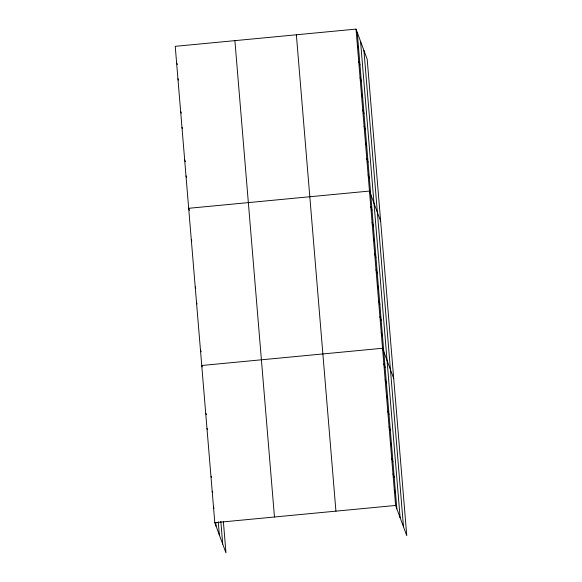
<?xml version="1.0" encoding="UTF-8"?>
<svg xmlns="http://www.w3.org/2000/svg" width="582" height="582" viewBox="0 0 582 582"><rect width="100%" height="100%" fill="white"/><g stroke="black" fill="none" stroke-linecap="round" stroke-linejoin="round"><path stroke-width="0.87" d="M356.024 29.1L395.593 505.46L406.767 535.673L367.198 59.313L356.024 29.1L175.233 46.327L214.802 522.687L225.976 552.9L223.364 521.457M214.802 522.687L395.593 505.46M357.37 45.294L358.628 48.706M358.708 61.496L359.974 64.908M360.054 77.69L361.32 81.102M361.4 93.884L362.666 97.296M362.746 110.078L364.012 113.49M364.092 126.279L365.358 129.691M365.438 142.474L366.704 145.886M366.784 158.668L368.05 162.08M368.13 174.862L369.395 178.281M380.65 221.276L369.475 191.063L188.684 208.291L189.441 210.342M370.778 206.785L372.043 210.197M372.087 222.499L373.346 225.911M373.389 238.22L374.655 241.632M374.699 253.941L375.957 257.353M376.001 269.662L377.267 273.074M377.311 285.376L378.569 288.796M378.613 301.098L379.879 304.51M379.922 316.819L381.181 320.231M381.225 332.54L382.49 335.952M393.708 378.475L382.534 348.262L201.743 365.489L202.252 366.856M383.836 363.976L385.102 367.395M385.146 379.697L386.404 383.109M386.448 395.418L387.714 398.83M387.757 411.139L389.016 414.551M389.06 426.861L390.326 430.273M390.369 442.575L391.628 445.994M391.671 458.296L392.937 461.708M392.981 474.017L394.24 477.429M394.283 489.738L395.549 493.15M176.833 63.212L177.335 64.573M177.925 78.723L178.427 80.09M180.864 111.795L181.373 113.163M181.962 127.312L182.464 128.673M184.647 159.701L185.411 161.752M185.993 175.902L186.502 177.263M191.296 239.733L191.805 241.094M195.217 286.89L195.719 288.257M196.52 302.611L197.029 303.979M200.441 349.767L201.197 351.819M205.912 413.329L206.421 414.697M206.966 428.367L207.476 429.734M211.135 476.207L211.644 477.575M212.19 491.244L212.699 492.612M213.499 506.966L214.001 508.333M363.925 50.467L403.493 526.826M360.556 41.358L400.125 517.711M357.283 32.512L396.851 508.872M296.362 34.789L335.93 511.142M234.895 40.645L274.464 516.998M220.818 521.348L222.71 544.054M218.25 521.843L219.334 534.945M215.777 522.607L216.068 526.099"/></g></svg>
